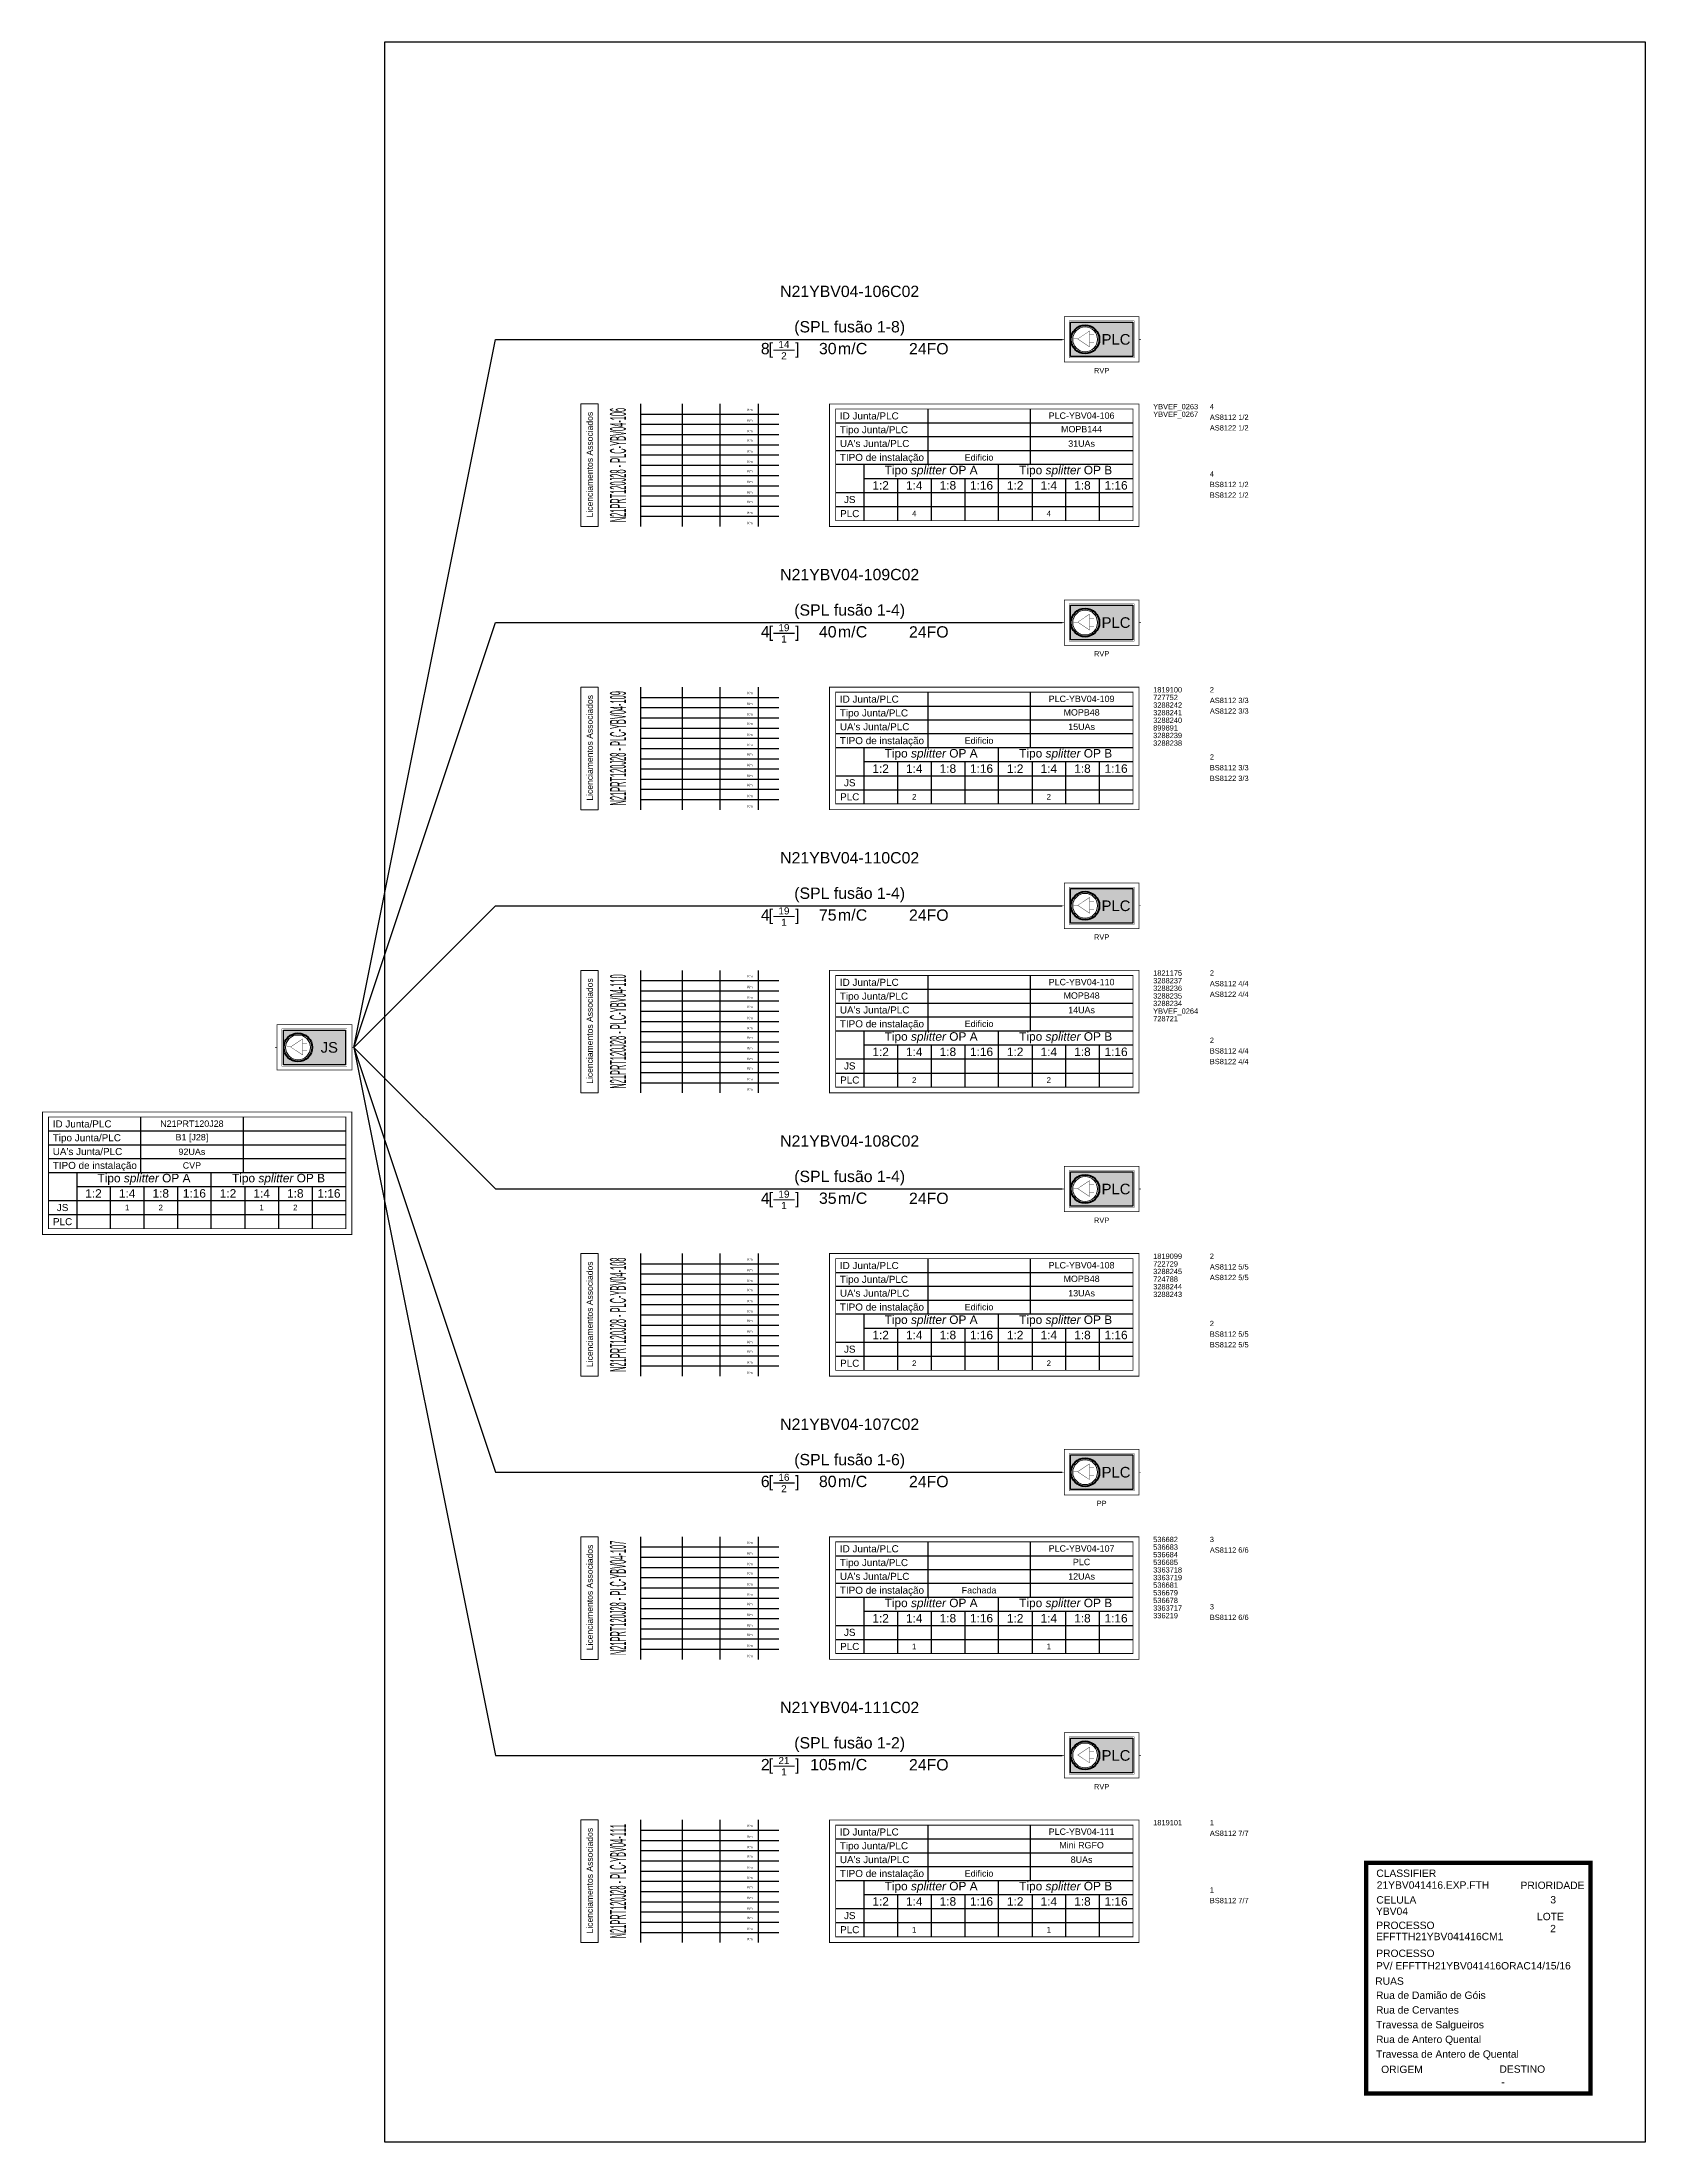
# Model space of a CAD drawing. Header units: metres. Extents: x 288 to 1034, y 827 to 7702.
# Drawn here: x 443 to 669.3, y 826.5 to 1123.1 of the extents above; entities that cross this region are included whole.
import ezdxf
from ezdxf.enums import TextEntityAlignment as Align

# ---------------------------------------------------------------- set-up
doc = ezdxf.new("R2010")
doc.units = ezdxf.units.M
doc.header["$MEASUREMENT"] = 0
doc.set_wipeout_variables(frame=1)
for name, color, linetype in [('3-PROJ_FTTH_CABO', 7, 'Continuous'), ('3-PROJ_FTTH_JUNTA', 7, 'Continuous'), ('3-PROJ_FTTH_LICENCIAMENTOS', 7, 'Continuous'), ('3-PROJ_FTTH_PLC', 7, 'Continuous'), ('Licenciamentos Porto_1', 4, 'Continuous')]:
    doc.layers.add(name, color=color, linetype=linetype)
doc.styles.add('ARIAL', font='')
doc.styles.get('ARIAL').set_extended_font_data('Arial')

# ---------------------------------------------------------------- blocks, each defined once
blk = doc.blocks.new('*U26')
blk.add_hatch(color=31).paths.add_polyline_path([(9.97, -2.44), (1.18, -2.44), (1.18, 2.44), (9.97, 2.44)])
at = {"color": 7}
for points, const_width in [([(10.86, -3.21), (0.29, -3.21), (0.29, 3.21), (10.86, 3.21)], 0.0929), ([(10.17, -2.63), (0.99, -2.63), (0.99, 2.63), (10.17, 2.63)], 0.0465)]:
    blk.add_lwpolyline(points, close=True, dxfattribs=dict(at, const_width=const_width))
at = {"color": 7, "const_width": 0.0743}
for points in [[(0.29, 0), (0, 0)], [(11.15, 0), (10.86, 0)]]:
    blk.add_lwpolyline(points, dxfattribs=at)
at = {"color": 31}
blk.add_lwpolyline([(9.97, -2.44), (1.18, -2.44), (1.18, 2.44), (9.97, 2.44)], close=True, dxfattribs=at)
at = {"color": 7, "ltscale": 0.001}
blk.add_lwpolyline([(10.86, -9.12, 0.12, 0.12, 0), (10.86, -9.12, 0.12, 0.12, 0), (-32.84, -9.12, 0.12, 0.12, 0), (-32.84, -26.43, 0.12, 0.12, 0), (10.86, -26.43, 0.12, 0.12, 0), (10.86, -26.43, 0.12, 0.12, 0), (10.86, -9.12, 0, 0, 0)], format="xyseb", dxfattribs=at)
at = {"color": 7, "ltscale": 0.001, "const_width": 0.12}
blk.add_lwpolyline([(10, -25.61), (10, -25.61), (-31.98, -25.61), (-31.98, -9.84), (10, -9.84), (10, -9.84)], close=True, dxfattribs=at)
at = {"color": 7}
for points in [[(-31.98, -11.79), (10, -11.79)], [(-18.98, -9.84), (-18.98, -17.65)], [(-4.49, -9.84), (-4.49, -17.65)], [(-31.98, -13.74), (10, -13.74)], [(-31.98, -15.69), (10, -15.69)], [(-31.98, -17.65), (10, -17.65)], [(-28, -17.65), (-28, -25.61)], [(-9, -25.61), (-9, -17.65)], [(-28, -19.64), (10, -19.64)], [(-23.25, -19.64), (-23.25, -25.61)], [(-18.5, -19.64), (-18.5, -25.61)], [(-13.75, -19.64), (-13.75, -25.61)], [(-4.25, -19.64), (-4.25, -25.61)], [(0.5, -19.64), (0.5, -25.61)], [(5.25, -19.64), (5.25, -25.61)], [(-31.98, -21.63), (10, -21.63)], [(-31.98, -23.62), (10, -23.62)], [(-31.98, -23.62), (-13.57, -23.62), (10, -23.62)]]:
    blk.add_lwpolyline(points, dxfattribs=at)
at = {"color": 7, "style": 'ARIAL'}
for s, p in [('ID Junta/PLC', (-31.38, -10.81)), ('Tipo Junta/PLC', (-31.38, -12.76)), ("UA's Junta/PLC", (-31.38, -14.71)), ('TIPO de instalação', (-31.38, -16.67))]:
    blk.add_text(s, height=1, dxfattribs=at).set_placement(p, align=Align.MIDDLE_LEFT)
for s, p in [('JS', (-29.99, -22.62)), ('PLC', (-29.99, -24.61))]:
    blk.add_text(s, height=1, dxfattribs=at).set_placement(p, align=Align.MIDDLE_CENTER)
at = {"color": 7, "ltscale": 0.001, "char_height": 1.2, "attachment_point": 5, "style": 'ARIAL'}
for s, insert, width in [('{\\C114;Tipo \\fArial|b0|i1|c0|p34;splitter\\fArial|b0|i0|c0|p34; OP A}', (-18.5, -18.64), 14.6912), ('{\\C10;Tipo \\fArial|b0|i1|c0|p34;splitter\\fArial|b0|i0|c0|p34; OP B}', (0.5, -18.64), 14.6912), ('{\\C114;1:2}', (-25.63, -20.63), 4.1115), ('{\\C114;1:4}', (-20.88, -20.63), 4.1115), ('{\\C114;1:8}', (-16.13, -20.63), 4.1115), ('{\\C114;1:16}', (-11.38, -20.63), 4.1115), ('{\\C10;1:2}', (-6.63, -20.63), 4.1115), ('{\\C10;1:4}', (-1.88, -20.63), 4.1115), ('{\\C10;1:8}', (2.87, -20.63), 4.1115), ('{\\C10;1:16}', (7.62, -20.63), 4.1115)]:
    blk.add_mtext(s, dxfattribs=dict(at, insert=insert, width=width))
at = {"color": 4, "lineweight": 0, "style": 'ARIAL'}
blk.add_attdef('ALOCAÇÃO_RDP', text='', height=0.8, dxfattribs=at).set_placement((-0.91, -2.81), align=Align.MIDDLE_RIGHT)
blk.add_attdef('FO_RDP', text='', height=0.8, dxfattribs=at).set_placement((12.06, -2.81), align=Align.MIDDLE_LEFT)
at = {"color": 5, "lineweight": 0, "style": 'ARIAL'}
blk.add_attdef('FO_RTR+BKB', text='', height=0.8, dxfattribs=at).set_placement((12.07, -1.2), align=Align.MIDDLE_LEFT)
at = {"color": 1, "lineweight": 0, "style": 'ARIAL'}
blk.add_attdef('ALOCAÇÃO_RDS', text='', height=0.8, dxfattribs=at).set_placement((-0.89, -4.35), align=Align.MIDDLE_RIGHT)
blk.add_attdef('FO_RDS', text='', height=0.8, dxfattribs=at).set_placement((12.09, -4.35), align=Align.MIDDLE_LEFT)
at = {"color": 7, "lineweight": 0, "style": 'ARIAL'}
blk.add_attdef('MORADA', text='', height=0.75, dxfattribs=at).set_placement((10.86, -7.21), align=Align.MIDDLE_RIGHT)
for tag, p in [('JUNTA', (-11.73, -10.77)), ('TIPO_JUNTA', (-11.73, -12.68)), ('UA_JUNTA', (-11.73, -14.74)), ('INSTALACAO', (-11.73, -16.67)), ('NPOL_CVP', (2.75, -16.66))]:
    blk.add_attdef(tag, text='', height=0.9, dxfattribs=at).set_placement(p, align=Align.MIDDLE_CENTER)
at = {"color": 114, "style": 'ARIAL'}
for tag, p in [('(J)1:2_A', (-25.63, -22.62)), ('(J)1:4_A', (-20.88, -22.62)), ('(J)1:8_A', (-16.13, -22.62)), ('(J)1:16_A', (-11.38, -22.62)), ('(P)1:2_A', (-25.63, -24.61)), ('(P)1:4_A', (-20.88, -24.61)), ('(P)1:8_A', (-16.13, -24.61)), ('(P)1:16_A', (-11.38, -24.61))]:
    blk.add_attdef(tag, text='', height=0.8, dxfattribs=at).set_placement(p, align=Align.MIDDLE_CENTER)
at = {"color": 10, "style": 'ARIAL'}
for tag, p in [('(J)1:2_B', (-6.63, -22.62)), ('(J)1:4_B', (-1.88, -22.62)), ('(J)1:8_B', (2.87, -22.62)), ('(J)1:16_B', (7.62, -22.62)), ('(P)1:2_B', (-6.63, -24.61)), ('(P)1:4_B', (-1.88, -24.61)), ('(P)1:8_B', (2.87, -24.61)), ('(P)1:16_B', (7.62, -24.61))]:
    blk.add_attdef(tag, text='', height=0.8, dxfattribs=at).set_placement(p, align=Align.MIDDLE_CENTER)
at = {"color": 7, "lineweight": 0}
blk.add_wipeout([(3.7, -1.95), (3.43, -1.99), (3.09, -2), (2.79, -1.95), (2.57, -1.88), (2.34, -1.78), (2.03, -1.59), (1.77, -1.34), (1.58, -1.1), (1.47, -0.92), (1.35, -0.61), (1.28, -0.33), (1.25, 0), (1.3, 0.42), (1.38, 0.7), (1.51, 0.98), (1.63, 1.17), (1.83, 1.4), (1.98, 1.55), (2.18, 1.69), (2.4, 1.81), (2.69, 1.92), (2.92, 1.97), (3.27, 2), (3.51, 1.99), (3.73, 1.94), (3.98, 1.87), (4.15, 1.79), (4.31, 1.7), (4.51, 1.56), (4.66, 1.42), (4.79, 1.28), (4.96, 1.05), (5.05, 0.88), (5.15, 0.64), (5.21, 0.41), (5.25, 0.11), (5.23, -0.32), (5.19, -0.52), (5.11, -0.74), (4.96, -1.04), (4.78, -1.3), (4.57, -1.51), (4.25, -1.74), (3.96, -1.87)], dxfattribs=at)
at = {"color": 7, "const_width": 0.0465}
for points in [[(1.63, 0.06), (2.2, 0.06)], [(3.87, 0.62), (4.5, 0.62)], [(3.87, -0.49), (4.5, -0.49)]]:
    blk.add_lwpolyline(points, dxfattribs=at)
blk.add_lwpolyline([(2.2, 0.06), (3.87, -1.05), (3.87, 1.18)], close=True, dxfattribs=at)
at = {"color": 7, "lineweight": 40}
blk.add_circle((3.25, 0), 2, dxfattribs=at)
at = {"color": 7, "lineweight": 0}
blk.add_circle((3.25, 0), 1.75, dxfattribs=at)
blk.add_circle((3.25, 0), 1.75, dxfattribs=at)
at = {"color": 7, "style": 'ARIAL'}
blk.add_text('JS', height=1.5, dxfattribs=at).set_placement((7.67, 0), align=Align.MIDDLE_CENTER)
blk = doc.blocks.new('*U9')
blk.add_hatch(color=31).paths.add_polyline_path([(9.97, -2.44), (1.18, -2.44), (1.18, 2.44), (9.97, 2.44)])
at = {"color": 7}
for points, const_width in [([(10.86, -3.21), (0.29, -3.21), (0.29, 3.21), (10.86, 3.21)], 0.0929), ([(10.17, -2.63), (0.99, -2.63), (0.99, 2.63), (10.17, 2.63)], 0.0465)]:
    blk.add_lwpolyline(points, close=True, dxfattribs=dict(at, const_width=const_width))
for points, const_width in [([(0.29, 0), (0, 0)], 0.0743), ([(11.15, 0), (10.86, 0)], 0.0743), ([(-40.78, -1.52), (-37.77, -1.52)], 0.15)]:
    blk.add_lwpolyline(points, dxfattribs=dict(at, const_width=const_width))
at = {"color": 31}
blk.add_lwpolyline([(9.97, -2.44), (1.18, -2.44), (1.18, 2.44), (9.97, 2.44)], close=True, dxfattribs=at)
at = {"color": 7, "ltscale": 0.001}
blk.add_lwpolyline([(10.86, -9.12, 0.12, 0.12, 0), (10.86, -9.12, 0.12, 0.12, 0), (-32.84, -9.12, 0.12, 0.12, 0), (-32.84, -26.43, 0.12, 0.12, 0), (10.86, -26.43, 0.12, 0.12, 0), (10.86, -26.43, 0.12, 0.12, 0), (10.86, -9.12, 0, 0, 0)], format="xyseb", dxfattribs=at)
at = {"color": 7, "ltscale": 0.001, "const_width": 0.12}
blk.add_lwpolyline([(10, -25.61), (10, -25.61), (-31.98, -25.61), (-31.98, -9.84), (10, -9.84), (10, -9.84)], close=True, dxfattribs=at)
at = {"color": 7}
for points in [[(-31.98, -11.79), (10, -11.79)], [(-18.98, -9.84), (-18.98, -17.65)], [(-4.49, -9.84), (-4.49, -17.65)], [(-31.98, -13.74), (10, -13.74)], [(-31.98, -15.69), (10, -15.69)], [(-31.98, -17.65), (10, -17.65)], [(-28, -17.65), (-28, -25.61)], [(-9, -25.61), (-9, -17.65)], [(-28, -19.64), (10, -19.64)], [(-23.25, -19.64), (-23.25, -25.61)], [(-18.5, -19.64), (-18.5, -25.61)], [(-13.75, -19.64), (-13.75, -25.61)], [(-4.25, -19.64), (-4.25, -25.61)], [(0.5, -19.64), (0.5, -25.61)], [(5.25, -19.64), (5.25, -25.61)], [(-31.98, -21.63), (10, -21.63)], [(-31.98, -23.62), (10, -23.62)], [(-31.98, -23.62), (-13.57, -23.62), (10, -23.62)]]:
    blk.add_lwpolyline(points, dxfattribs=at)
at = {"color": 7, "style": 'ARIAL'}
blk.add_text('[     ]  ', height=1.6, dxfattribs=at).set_placement((-35.85, -0.5), align=Align.TOP_RIGHT)
for s, p in [('ID Junta/PLC', (-31.38, -10.81)), ('Tipo Junta/PLC', (-31.38, -12.76)), ("UA's Junta/PLC", (-31.38, -14.71)), ('TIPO de instalação', (-31.38, -16.67))]:
    blk.add_text(s, height=1, dxfattribs=at).set_placement(p, align=Align.MIDDLE_LEFT)
for s, p in [('JS', (-29.99, -22.62)), ('PLC', (-29.99, -24.61))]:
    blk.add_text(s, height=1, dxfattribs=at).set_placement(p, align=Align.MIDDLE_CENTER)
at = {"insert": (-31.65, -0.5), "char_height": 1.6, "width": 2.8224, "attachment_point": 1, "style": 'ARIAL'}
blk.add_mtext('m/', dxfattribs=at)
at = {"color": 7, "ltscale": 0.001, "char_height": 1.2, "attachment_point": 5, "style": 'ARIAL'}
for s, insert, width in [('{\\C114;Tipo \\fArial|b0|i1|c0|p34;splitter\\fArial|b0|i0|c0|p34; OP A}', (-18.5, -18.64), 14.6912), ('{\\C10;Tipo \\fArial|b0|i1|c0|p34;splitter\\fArial|b0|i0|c0|p34; OP B}', (0.5, -18.64), 14.6912), ('{\\C114;1:2}', (-25.63, -20.63), 4.1115), ('{\\C114;1:4}', (-20.88, -20.63), 4.1115), ('{\\C114;1:8}', (-16.13, -20.63), 4.1115), ('{\\C114;1:16}', (-11.38, -20.63), 4.1115), ('{\\C10;1:2}', (-6.63, -20.63), 4.1115), ('{\\C10;1:4}', (-1.88, -20.63), 4.1115), ('{\\C10;1:8}', (2.87, -20.63), 4.1115), ('{\\C10;1:16}', (7.62, -20.63), 4.1115)]:
    blk.add_mtext(s, dxfattribs=dict(at, insert=insert, width=width))
at = {"color": 7, "style": 'ARIAL'}
for tag, p in [('ID_CABO', (-30, 5.5)), ('ID_CABO2', (-30, 3)), ('ID_CABO3', (-30, 0.5))]:
    blk.add_attdef(tag, text='', height=1.6, dxfattribs=at).set_placement(p, align=Align.BOTTOM_CENTER)
at = {"color": 7, "lineweight": 0, "style": 'ARIAL'}
blk.add_attdef('FO_ACTIVAS', text='', height=1.6, dxfattribs=at).set_placement((-41.3, -0.5), align=Align.TOP_RIGHT)
for tag, height, p in [('FO_RESERVA', 1, (-39.28, -2.32)), ('FO_MORTAS', 1, (-39.28, -0.72)), ('PLC', 0.9, (2.75, -10.77)), ('TIPO_PLC', 0.9, (2.75, -12.68)), ('UA_PLC', 0.9, (2.75, -14.72)), ('INSTALACAO', 0.9, (-11.73, -16.67)), ('NPOL_CVP', 0.9, (2.75, -16.66))]:
    blk.add_attdef(tag, text='', height=height, dxfattribs=at).set_placement(p, align=Align.MIDDLE_CENTER)
at = {"color": 7, "style": 'ARIAL'}
blk.add_attdef('METROS', text='', height=1.6, dxfattribs=at).set_placement((-31.85, -0.5), align=Align.TOP_RIGHT)
for tag, height, p in [('TIPO_INSTALACAO', 1.6, (-29.13, -0.5)), ('CAPACIDADE', 1.6, (-21.62, -0.52)), ('BID1', 0.75, (12.86, -9.12)), ('BID2', 0.75, (12.86, -10.2)), ('BID3', 0.75, (12.86, -11.27)), ('BID4', 0.75, (12.86, -12.35)), ('BID5', 0.75, (12.86, -13.42)), ('BID6', 0.75, (12.86, -14.5)), ('BID7', 0.75, (12.86, -15.57)), ('BID8', 0.75, (12.86, -16.65)), ('BID9', 0.75, (12.86, -17.73)), ('BID10', 0.75, (12.86, -18.8)), ('BID11', 0.75, (12.86, -19.88)), ('BID12', 0.75, (12.86, -20.95)), ('BID13', 0.75, (12.86, -22.03)), ('BID14', 0.75, (12.86, -23.11)), ('BID15', 0.75, (12.86, -24.18)), ('BID16', 0.75, (12.86, -25.26)), ('BID17', 0.75, (12.86, -26.33)), ('BID18', 0.75, (12.86, -27.41)), ('BID19', 0.75, (12.86, -28.49)), ('BID20', 0.75, (12.86, -29.56)), ('BID21', 0.75, (12.86, -30.64)), ('BID22', 0.75, (12.86, -31.71)), ('BID23', 0.75, (12.86, -32.79)), ('BID24', 0.75, (12.86, -33.86))]:
    blk.add_attdef(tag, text='', height=height, dxfattribs=at).set_placement(p, align=Align.TOP_LEFT)
at = {"color": 1, "lineweight": 0, "style": 'ARIAL'}
blk.add_attdef('ALOCAÇÃO_RDS', text='', height=0.8, dxfattribs=at).set_placement((-0.89, -4.35), align=Align.MIDDLE_RIGHT)
at = {"color": 7, "style": 'ARIAL'}
for tag, p in [('N_RAISER(X)', (5.58, -4.41)), ('F.B.(X)', (5.58, -5.81))]:
    blk.add_attdef(tag, text='', height=0.75, dxfattribs=at).set_placement(p, align=Align.MIDDLE_CENTER)
at = {"color": 1, "lineweight": 0, "style": 'ARIAL'}
blk.add_attdef('FO_RDS', text='', height=0.8, dxfattribs=at).set_placement((12.09, -4.35), align=Align.MIDDLE_LEFT)
at = {"color": 7, "lineweight": 0, "style": 'ARIAL'}
blk.add_attdef('MORADA', text='', height=0.75, dxfattribs=at).set_placement((10.86, -7.21), align=Align.MIDDLE_RIGHT)
at = {"color": 114, "style": 'ARIAL'}
for tag, p in [('A_SPL_1', (20.86, -10.62)), ('FA_OPA', (20.86, -9.12)), ('A_SPL_2', (20.86, -12.12)), ('A_SPL_3', (20.86, -13.62)), ('A_SPL_4', (20.86, -15.12)), ('A_SPL_5', (20.86, -16.62))]:
    blk.add_attdef(tag, text='', height=0.75, dxfattribs=at).set_placement(p, align=Align.TOP_LEFT)
at = {"color": 1, "style": 'ARIAL'}
for tag, p in [('FA_OPB', (20.86, -18.62)), ('B_SPL_1', (20.86, -20.12)), ('B_SPL_2', (20.86, -21.62)), ('B_SPL_3', (20.86, -23.12)), ('B_SPL_4', (20.86, -24.62)), ('B_SPL_5', (20.86, -26.12))]:
    blk.add_attdef(tag, text='', height=0.75, dxfattribs=at).set_placement(p, align=Align.TOP_LEFT)
at = {"color": 114, "style": 'ARIAL'}
for tag, p in [('(J)1:2_A', (-25.63, -22.62)), ('(J)1:4_A', (-20.88, -22.62)), ('(J)1:8_A', (-16.13, -22.62)), ('(J)1:16_A', (-11.38, -22.62)), ('(P)1:2_A', (-25.63, -24.61)), ('(P)1:4_A', (-20.88, -24.61)), ('(P)1:8_A', (-16.13, -24.61)), ('(P)1:16_A', (-11.38, -24.61))]:
    blk.add_attdef(tag, text='', height=0.8, dxfattribs=at).set_placement(p, align=Align.MIDDLE_CENTER)
at = {"color": 10, "style": 'ARIAL'}
for tag, p in [('(J)1:2_B', (-6.63, -22.62)), ('(J)1:4_B', (-1.88, -22.62)), ('(J)1:8_B', (2.87, -22.62)), ('(J)1:16_B', (7.62, -22.62)), ('(P)1:2_B', (-6.63, -24.61)), ('(P)1:4_B', (-1.88, -24.61)), ('(P)1:8_B', (2.87, -24.61)), ('(P)1:16_B', (7.62, -24.61))]:
    blk.add_attdef(tag, text='', height=0.8, dxfattribs=at).set_placement(p, align=Align.MIDDLE_CENTER)
at = {"color": 7, "lineweight": 0}
blk.add_wipeout([(3.7, -1.95), (3.43, -1.99), (3.09, -2), (2.79, -1.95), (2.57, -1.88), (2.34, -1.78), (2.03, -1.59), (1.77, -1.34), (1.58, -1.1), (1.47, -0.92), (1.35, -0.61), (1.28, -0.33), (1.25, 0), (1.3, 0.42), (1.38, 0.7), (1.51, 0.98), (1.63, 1.17), (1.83, 1.4), (1.98, 1.55), (2.18, 1.69), (2.4, 1.81), (2.69, 1.92), (2.92, 1.97), (3.27, 2), (3.51, 1.99), (3.73, 1.94), (3.98, 1.87), (4.15, 1.79), (4.31, 1.7), (4.51, 1.56), (4.66, 1.42), (4.79, 1.28), (4.96, 1.05), (5.05, 0.88), (5.15, 0.64), (5.21, 0.41), (5.25, 0.11), (5.23, -0.32), (5.19, -0.52), (5.11, -0.74), (4.96, -1.04), (4.78, -1.3), (4.57, -1.51), (4.25, -1.74), (3.96, -1.87)], dxfattribs=at)
at = {"color": 7, "const_width": 0.0465}
for points in [[(1.63, 0.06), (2.2, 0.06)], [(3.87, 0.62), (4.5, 0.62)], [(3.87, -0.49), (4.5, -0.49)]]:
    blk.add_lwpolyline(points, dxfattribs=at)
blk.add_lwpolyline([(2.2, 0.06), (3.87, -1.05), (3.87, 1.18)], close=True, dxfattribs=at)
at = {"color": 7, "lineweight": 40}
blk.add_circle((3.25, 0), 2, dxfattribs=at)
at = {"color": 7, "lineweight": 0}
blk.add_circle((3.25, 0), 1.75, dxfattribs=at)
blk.add_circle((3.25, 0), 1.75, dxfattribs=at)
at = {"color": 7, "style": 'ARIAL'}
blk.add_text('PLC', height=1.5, dxfattribs=at).set_placement((7.61, 0), align=Align.MIDDLE_CENTER)
blk = doc.blocks.new('Troço Sinoptico')
at = {"color": 7, "lineweight": 0, "style": 'ARIAL'}
for tag, p in [('D1', (-16.57, -9.75)), ('D2', (-16.57, -11.26)), ('T1', (-10.78, -9.77)), ('E1', (-1.22, -9.77))]:
    blk.add_attdef(tag, text='', height=0.631, dxfattribs=at).set_placement(p, align=Align.MIDDLE_CENTER)
blk.add_attdef('XXX1', text='', height=0.631, dxfattribs=at).set_placement((-4.58, -9.81), align=Align.MIDDLE_RIGHT)
at = {"color": 7}
blk.add_wipeout([(-27.96, -26.44), (-27.96, -9.12), (0, -9.12), (0, -26.43)], dxfattribs=at)
at = {"color": 7, "lineweight": 0}
blk.add_lwpolyline([(-27.96, -26.44), (-25.49, -26.44), (-25.49, -9.12), (-27.96, -9.12)], close=True, dxfattribs=at)
at = {"color": 7}
for points in [[(-19.54, -9.12), (-19.54, -26.44)], [(-19.54, -10.56), (0, -10.56)], [(-13.66, -9.12), (-13.66, -17.78)], [(-8.33, -9.12), (-8.33, -17.78)], [(-2.94, -9.12), (-2.94, -17.77)], [(-19.54, -12), (0, -12)], [(-19.54, -13.44), (0, -13.44)], [(-19.54, -14.89), (0, -14.89)], [(-19.54, -16.33), (0, -16.33)], [(-19.54, -17.77), (0, -17.77)], [(-13.66, -17.78), (-13.66, -26.44)], [(-8.33, -17.78), (-8.33, -26.44)], [(-2.94, -17.78), (-2.94, -26.43)], [(-19.54, -19.23), (0, -19.23)], [(-19.54, -20.67), (0, -20.67)], [(-19.54, -22.11), (0, -22.11)], [(-19.54, -23.55), (0, -23.55)], [(-19.54, -24.99), (0, -24.99)]]:
    blk.add_lwpolyline(points, dxfattribs=at)
at = {"color": 7, "lineweight": 0, "true_color": 0xffffff, "insert": (-26.69, -17.69), "char_height": 0.865, "width": 17.7947, "attachment_point": 5, "rotation": 90, "style": 'ARIAL'}
blk.add_mtext('Licenciamentos Associados', dxfattribs=at)
at = {"color": 7, "lineweight": 0, "char_height": 0.355, "width": 6.2282, "attachment_point": 2, "style": 'ARIAL'}
for insert in [(-4.1, -11.28), (-4.09, -9.77), (-4.09, -14.1), (-4.09, -12.78), (-4.09, -15.66), (-4.09, -17.1), (-4.1, -18.43), (-4.1, -19.94), (-4.1, -21.44), (-4.1, -22.77), (-4.09, -24.32), (-4.09, -25.77)]:
    blk.add_mtext('Km', dxfattribs=dict(at, insert=insert))
at = {"color": 7, "lineweight": 0, "style": 'ARIAL', "width": 0.580821}
blk.add_attdef('ORIGEM-DESTINO', text='', height=2.25, rotation=90, dxfattribs=at).set_placement((-21.59, -25.83), (-21.59, -9.68), align=Align.FIT)
at = {"color": 7, "lineweight": 0, "style": 'ARIAL'}
for tag, p in [('T2', (-10.78, -11.28)), ('E2', (-1.22, -11.3)), ('D3', (-16.57, -12.76)), ('D4', (-16.57, -14.09)), ('T3', (-10.78, -12.77)), ('T4', (-10.78, -14.1)), ('E3', (-1.22, -12.78)), ('E4', (-1.22, -14.1)), ('D5', (-16.57, -15.64)), ('D6', (-16.57, -17.08)), ('T5', (-10.78, -15.65)), ('T6', (-10.78, -17.09)), ('E5', (-1.22, -15.65)), ('E6', (-1.22, -17.09)), ('D7', (-16.57, -18.42)), ('D8', (-16.57, -19.93)), ('T7', (-10.78, -18.43)), ('T8', (-10.79, -19.94)), ('E7', (-1.22, -18.43)), ('E8', (-1.22, -19.97)), ('D10', (-16.57, -22.75)), ('D9', (-16.57, -21.42)), ('T10', (-10.78, -22.77)), ('T9', (-10.79, -21.44)), ('E10', (-1.22, -22.77)), ('E9', (-1.22, -21.45)), ('D11', (-16.57, -24.3)), ('D12', (-16.57, -25.74)), ('T12', (-10.79, -25.76)), ('T11', (-10.79, -24.31)), ('E11', (-1.22, -24.31)), ('E12', (-1.22, -25.76))]:
    blk.add_attdef(tag, text='', height=0.631, dxfattribs=at).set_placement(p, align=Align.MIDDLE_CENTER)
for tag, p in [('XXX2', (-4.59, -11.32)), ('XXX3', (-4.58, -12.81)), ('XXX4', (-4.59, -14.14)), ('XXX5', (-4.58, -15.69)), ('XXX6', (-4.58, -17.13)), ('XXX7', (-4.59, -18.47)), ('XXX8', (-4.59, -19.98)), ('XXX10', (-4.59, -22.81)), ('XXX9', (-4.59, -21.48)), ('XXX11', (-4.58, -24.35)), ('XXX12', (-4.58, -25.8))]:
    blk.add_attdef(tag, text='', height=0.631, dxfattribs=at).set_placement(p, align=Align.MIDDLE_RIGHT)
at = {"color": 7, "lineweight": 0, "style": 'ARIAL', "flags": 1}
blk.add_attdef('ID', text='', height=0.631, dxfattribs=at).set_placement((-13.98, -27.67), align=Align.MIDDLE_CENTER)
at = {"layer": 'Defpoints', "flags": 1}
for tag, p in [('TROCO', (-28.25, -8.29)), ('GAMA', (-13.98, -8.55))]:
    blk.add_attdef(tag, p, '', height=2.16, dxfattribs=at)
blk = doc.blocks.new('BOAVISTA_LIC')
at = {"const_width": 0.3}
blk.add_lwpolyline([(2033.71, 1323.27), (2048.95, 1323.27), (2048.95, 1307.59), (2033.71, 1307.59)], close=True, dxfattribs=at)
at = {"color": 5, "style": 'ARIAL'}
for s, p in [('CLASSIFIER', (2034.4, 1322.31)), ('PRIORIDADE', (2044.2, 1321.49)), ('CELULA', (2034.4, 1320.5)), ('PROCESSO', (2034.4, 1318.77)), ('LOTE', (2045.32, 1319.37)), ('PROCESSO', (2034.4, 1316.87)), ('RUAS', (2034.33, 1314.98)), ('ORIGEM ', (2034.73, 1308.98)), ('DESTINO ', (2042.77, 1309))]:
    blk.add_text(s, height=0.5, dxfattribs=at).set_placement(p)
at = {"style": 'ARIAL'}
for tag, p in [('CLASSIFIER', (2034.43, 1321.51)), ('CELULA', (2034.38, 1319.73)), ('PROCESSO', (2034.38, 1318.01)), ('ORAC', (2034.38, 1316.02)), ('RUA_1', (2034.38, 1314.02)), ('RUA_2', (2034.38, 1313.02)), ('RUA_3', (2034.38, 1312.02)), ('RUA_4', (2034.38, 1311.02)), ('RUA_5', (2034.38, 1310.02)), ('ORIGEM', (2034.38, 1308.02)), ('DESTINO', (2042.89, 1308.12))]:
    blk.add_attdef(tag, p, '', height=0.5, dxfattribs=at)
for tag, p in [('PRIORIDADE', (2046.42, 1320.76)), ('LOTE', (2046.41, 1318.8))]:
    blk.add_attdef(tag, text='', height=0.5, dxfattribs=at).set_placement(p, align=Align.MIDDLE_CENTER)

msp = doc.modelspace()

# ---------------------------------------------------------------- linework, layer by layer
at = {"layer": '3-PROJ_FTTH_CABO'}
for points in [[(507.03, 1081.14), (587.03, 1081.14)], [(507.03, 1041.14), (587.03, 1041.14)], [(507.03, 1001.14), (587.03, 1001.14)], [(507.03, 961.14), (587.03, 961.14)], [(507.03, 921.14), (587.03, 921.14)], [(507.03, 881.14), (587.03, 881.14)]]:
    msp.add_lwpolyline(points, dxfattribs=at)

# ---------------------------------------------------------------- block references
at = {"ltscale": 5, "xscale": 2.0780833110902, "yscale": 2.0780833110902, "zscale": 2.0780833110902}
msp.add_blockref('BOAVISTA_LIC', (-3596.26, -1883.89), dxfattribs=at).add_auto_attribs({'CLASSIFIER': '21YBV041416.EXP.FTH', 'CELULA': 'YBV04', 'RUA_1': 'Rua de Damião de Góis ', 'RUA_2': 'Rua de Cervantes ', 'RUA_3': 'Travessa de Salgueiros ', 'RUA_4': 'Rua de Antero Quental ', 'RUA_5': 'Travessa de Antero de Quental', 'DESTINO': '-', 'PROCESSO': 'EFFTTH21YBV041416CM1', 'ORAC': 'PV/ EFFTTH21YBV041416ORAC14/15/16', 'PRIORIDADE': '3', 'LOTE': '2'})
at = {"layer": '3-PROJ_FTTH_JUNTA'}
msp.add_blockref('*U26', (475.88, 981.14), dxfattribs=at).add_auto_attribs({'JUNTA': 'N21PRT120J28', 'TIPO_JUNTA': 'B1 [J28]', 'UA_JUNTA': '92UAs', 'INSTALACAO': 'CVP', '(J)1:4_A': '1', '(J)1:8_A': '2', '(J)1:4_B': '1', '(J)1:8_B': '2'})

# ---------------------------------------------------------------- next in the draw order: linework, layer by layer
at = {"layer": '3-PROJ_FTTH_CABO'}
for points in [[(487.03, 981.14), (507.03, 1081.14)], [(487.03, 981.14), (507.03, 1041.14)], [(487.03, 981.14), (507.03, 1001.14)], [(487.03, 981.14), (507.03, 961.14)], [(487.03, 981.14), (507.03, 921.14)], [(487.03, 981.14), (507.03, 881.14)]]:
    msp.add_lwpolyline(points, dxfattribs=at)

# ---------------------------------------------------------------- next in the draw order: block references
at = {"layer": '3-PROJ_FTTH_PLC'}
for p, values in [((587.03, 1081.14), {'PLC': 'PLC-YBV04-106', 'TIPO_PLC': 'MOPB144', 'UA_PLC': '31UAs', 'INSTALACAO': 'Edificio', '(P)1:4_A': '4', '(P)1:4_B': '4', 'BID1': 'YBVEF_0263', 'BID2': 'YBVEF_0267', 'FA_OPA': '4', 'A_SPL_1': 'AS8112 1/2', 'A_SPL_2': 'AS8122 1/2', 'FA_OPB': '4', 'B_SPL_1': 'BS8112 1/2', 'B_SPL_2': 'BS8122 1/2', 'N_RAISER(X)': 'RVP', 'ID_CABO': 'N21YBV04-106C02', 'ID_CABO3': '(SPL fusão 1-8)', 'FO_ACTIVAS': '8', 'FO_MORTAS': '14', 'FO_RESERVA': '2', 'METROS': '30', 'TIPO_INSTALACAO': 'C', 'CAPACIDADE': '24FO'}), ((587.03, 1041.14), {'PLC': 'PLC-YBV04-109', 'TIPO_PLC': 'MOPB48', 'UA_PLC': '15UAs', 'INSTALACAO': 'Edificio', '(P)1:4_A': '2', '(P)1:4_B': '2', 'BID1': '1819100', 'BID2': '727752', 'BID3': '3288242', 'BID4': '3288241', 'BID5': '3288240', 'BID6': '899891', 'BID7': '3288239', 'BID8': '3288238', 'FA_OPA': '2', 'A_SPL_1': 'AS8112 3/3', 'A_SPL_2': 'AS8122 3/3', 'FA_OPB': '2', 'B_SPL_1': 'BS8112 3/3', 'B_SPL_2': 'BS8122 3/3', 'N_RAISER(X)': 'RVP', 'ID_CABO': 'N21YBV04-109C02', 'ID_CABO3': '(SPL fusão 1-4)', 'FO_ACTIVAS': '4', 'FO_MORTAS': '19', 'FO_RESERVA': '1', 'METROS': '40', 'TIPO_INSTALACAO': 'C', 'CAPACIDADE': '24FO'}), ((587.03, 1001.14), {'PLC': 'PLC-YBV04-110', 'TIPO_PLC': 'MOPB48', 'UA_PLC': '14UAs', 'INSTALACAO': 'Edificio', '(P)1:4_A': '2', '(P)1:4_B': '2', 'BID1': '1821175', 'BID2': '3288237', 'BID3': '3288236', 'BID4': '3288235', 'BID5': '3288234', 'BID6': 'YBVEF_0264', 'BID7': '728721', 'FA_OPA': '2', 'A_SPL_1': 'AS8112 4/4', 'A_SPL_2': 'AS8122 4/4', 'FA_OPB': '2', 'B_SPL_1': 'BS8112 4/4', 'B_SPL_2': 'BS8122 4/4', 'N_RAISER(X)': 'RVP', 'ID_CABO': 'N21YBV04-110C02', 'ID_CABO3': '(SPL fusão 1-4)', 'FO_ACTIVAS': '4', 'FO_MORTAS': '19', 'FO_RESERVA': '1', 'METROS': '75', 'TIPO_INSTALACAO': 'C', 'CAPACIDADE': '24FO'}), ((587.03, 961.14), {'PLC': 'PLC-YBV04-108', 'TIPO_PLC': 'MOPB48', 'UA_PLC': '13UAs', 'INSTALACAO': 'Edificio', '(P)1:4_A': '2', '(P)1:4_B': '2', 'BID1': '1819099', 'BID2': '722729', 'BID3': '3288245', 'BID4': '724788', 'BID5': '3288244', 'BID6': '3288243', 'FA_OPA': '2', 'A_SPL_1': 'AS8112 5/5', 'A_SPL_2': 'AS8122 5/5', 'FA_OPB': '2', 'B_SPL_1': 'BS8112 5/5', 'B_SPL_2': 'BS8122 5/5', 'N_RAISER(X)': 'RVP', 'ID_CABO': 'N21YBV04-108C02', 'ID_CABO3': '(SPL fusão 1-4)', 'FO_ACTIVAS': '4', 'FO_MORTAS': '19', 'FO_RESERVA': '1', 'METROS': '35', 'TIPO_INSTALACAO': 'C', 'CAPACIDADE': '24FO'}), ((587.03, 921.14), {'PLC': 'PLC-YBV04-107', 'TIPO_PLC': 'PLC', 'UA_PLC': '12UAs', 'INSTALACAO': 'Fachada', '(P)1:4_A': '1', '(P)1:4_B': '1', 'BID1': '536682', 'BID2': '536683', 'BID3': '536684', 'BID4': '536685', 'BID5': '3363718', 'BID6': '3363719', 'BID7': '536681', 'BID8': '536679', 'BID9': '536678', 'BID10': '3363717', 'BID11': '336219', 'FA_OPA': '3', 'A_SPL_1': 'AS8112 6/6', 'FA_OPB': '3', 'B_SPL_1': 'BS8112 6/6', 'N_RAISER(X)': 'PP', 'ID_CABO': 'N21YBV04-107C02', 'ID_CABO3': '(SPL fusão 1-6)', 'FO_ACTIVAS': '6', 'FO_MORTAS': '16', 'FO_RESERVA': '2', 'METROS': '80', 'TIPO_INSTALACAO': 'C', 'CAPACIDADE': '24FO'}), ((587.03, 881.14), {'PLC': 'PLC-YBV04-111', 'TIPO_PLC': 'Mini RGFO', 'UA_PLC': '8UAs', 'INSTALACAO': 'Edificio', '(P)1:4_A': '1', '(P)1:4_B': '1', 'BID1': '1819101', 'FA_OPA': '1', 'A_SPL_1': 'AS8112 7/7', 'FA_OPB': '1', 'B_SPL_1': 'BS8112 7/7', 'N_RAISER(X)': 'RVP', 'ID_CABO': 'N21YBV04-111C02', 'ID_CABO3': '(SPL fusão 1-2)', 'FO_ACTIVAS': '2', 'FO_MORTAS': '21', 'FO_RESERVA': '1', 'METROS': '105', 'TIPO_INSTALACAO': 'C', 'CAPACIDADE': '24FO'})]:
    msp.add_blockref('*U9', p, dxfattribs=at).add_auto_attribs(values)

# ---------------------------------------------------------------- next in the draw order: block references
at = {"layer": '3-PROJ_FTTH_LICENCIAMENTOS'}
ref = msp.add_blockref('Troço Sinoptico', (547.03, 1081.14), dxfattribs=at)
ref.add_attrib('ORIGEM-DESTINO', 'N21PRT120J28 - PLC-YBV04-106', dxfattribs={"layer": '0', "color": 7, "lineweight": 0, "height": 2.2526, "rotation": 90, "style": 'ARIAL', "width": 0.333226}).set_placement((525.44, 1055.31), (525.44, 1071.46), align=Align.FIT)
ref = msp.add_blockref('Troço Sinoptico', (547.03, 1041.14), dxfattribs=at)
ref.add_attrib('ORIGEM-DESTINO', 'N21PRT120J28 - PLC-YBV04-109', dxfattribs={"layer": '0', "color": 7, "lineweight": 0, "height": 2.2526, "rotation": 90, "style": 'ARIAL', "width": 0.333226}).set_placement((525.44, 1015.31), (525.44, 1031.46), align=Align.FIT)
ref = msp.add_blockref('Troço Sinoptico', (547.03, 1001.14), dxfattribs=at)
ref.add_attrib('ORIGEM-DESTINO', 'N21PRT120J28 - PLC-YBV04-110', dxfattribs={"layer": '0', "color": 7, "lineweight": 0, "height": 2.2526, "rotation": 90, "style": 'ARIAL', "width": 0.333226}).set_placement((525.44, 975.31), (525.44, 991.46), align=Align.FIT)
ref = msp.add_blockref('Troço Sinoptico', (547.03, 961.14), dxfattribs=at)
ref.add_attrib('ORIGEM-DESTINO', 'N21PRT120J28 - PLC-YBV04-108', dxfattribs={"layer": '0', "color": 7, "lineweight": 0, "height": 2.2526, "rotation": 90, "style": 'ARIAL', "width": 0.333226}).set_placement((525.44, 935.31), (525.44, 951.46), align=Align.FIT)
ref = msp.add_blockref('Troço Sinoptico', (547.03, 921.14), dxfattribs=at)
ref.add_attrib('ORIGEM-DESTINO', 'N21PRT120J28 - PLC-YBV04-107', dxfattribs={"layer": '0', "color": 7, "lineweight": 0, "height": 2.2526, "rotation": 90, "style": 'ARIAL', "width": 0.333226}).set_placement((525.44, 895.31), (525.44, 911.46), align=Align.FIT)
ref = msp.add_blockref('Troço Sinoptico', (547.03, 881.14), dxfattribs=at)
ref.add_attrib('ORIGEM-DESTINO', 'N21PRT120J28 - PLC-YBV04-111', dxfattribs={"layer": '0', "color": 7, "lineweight": 0, "height": 2.2526, "rotation": 90, "style": 'ARIAL', "width": 0.333226}).set_placement((525.44, 855.31), (525.44, 871.46), align=Align.FIT)

# ---------------------------------------------------------------- next in the draw order: linework, layer by layer
at = {"layer": 'Licenciamentos Porto_1', "color": 4}
msp.add_lwpolyline([(491.4, 1123.14), (669.34, 1123.14), (669.34, 826.54), (491.4, 826.54)], close=True, dxfattribs=at)

doc.saveas('drawing.dxf')
